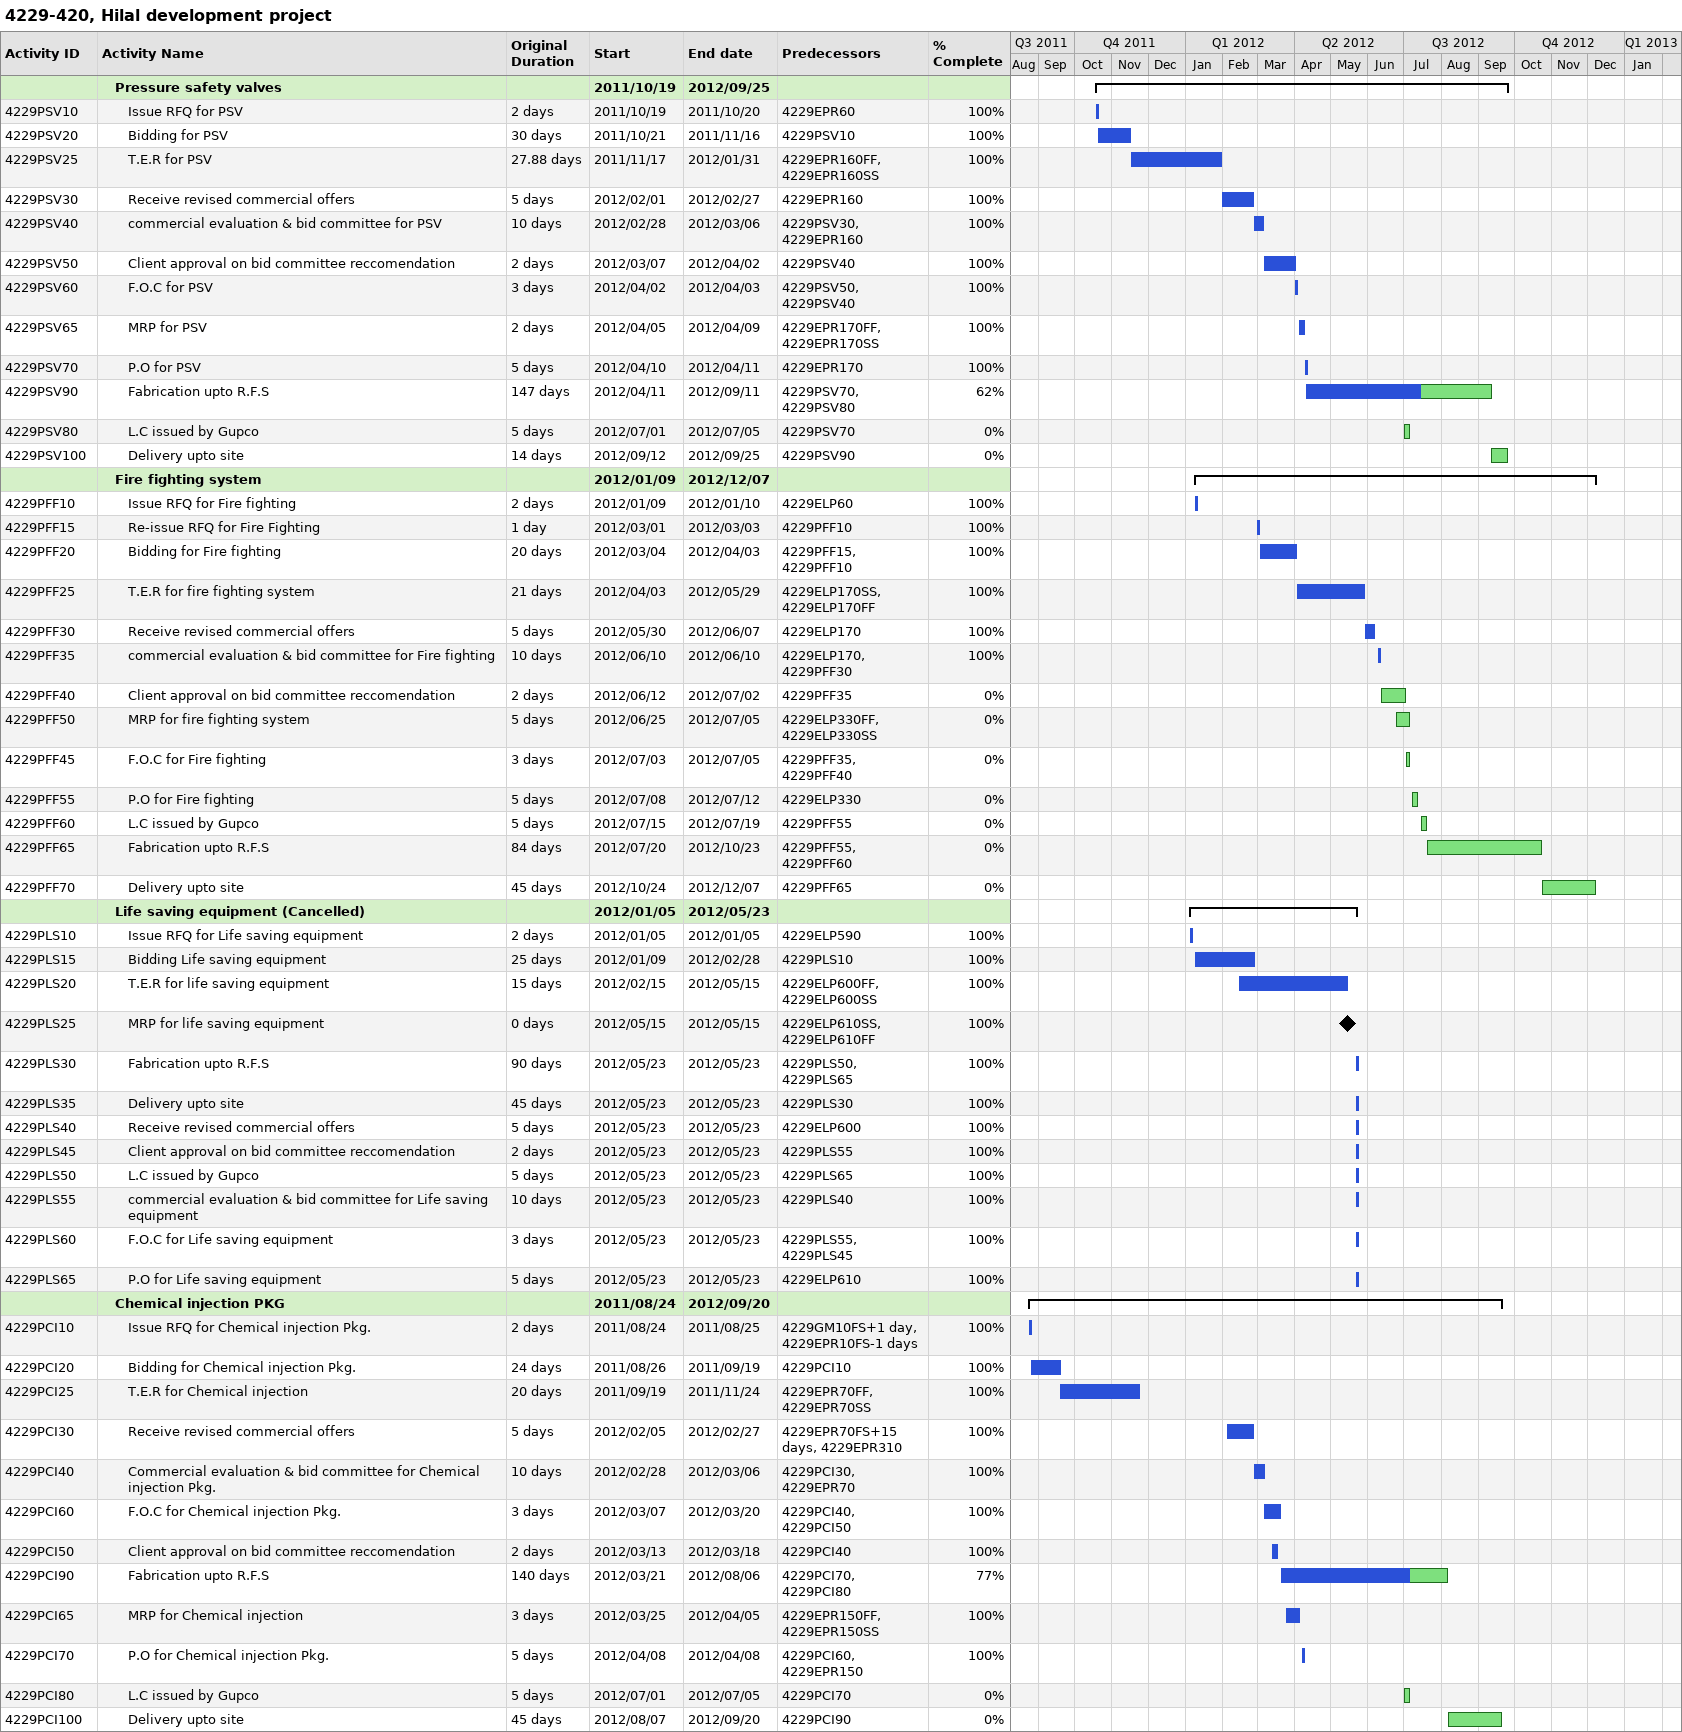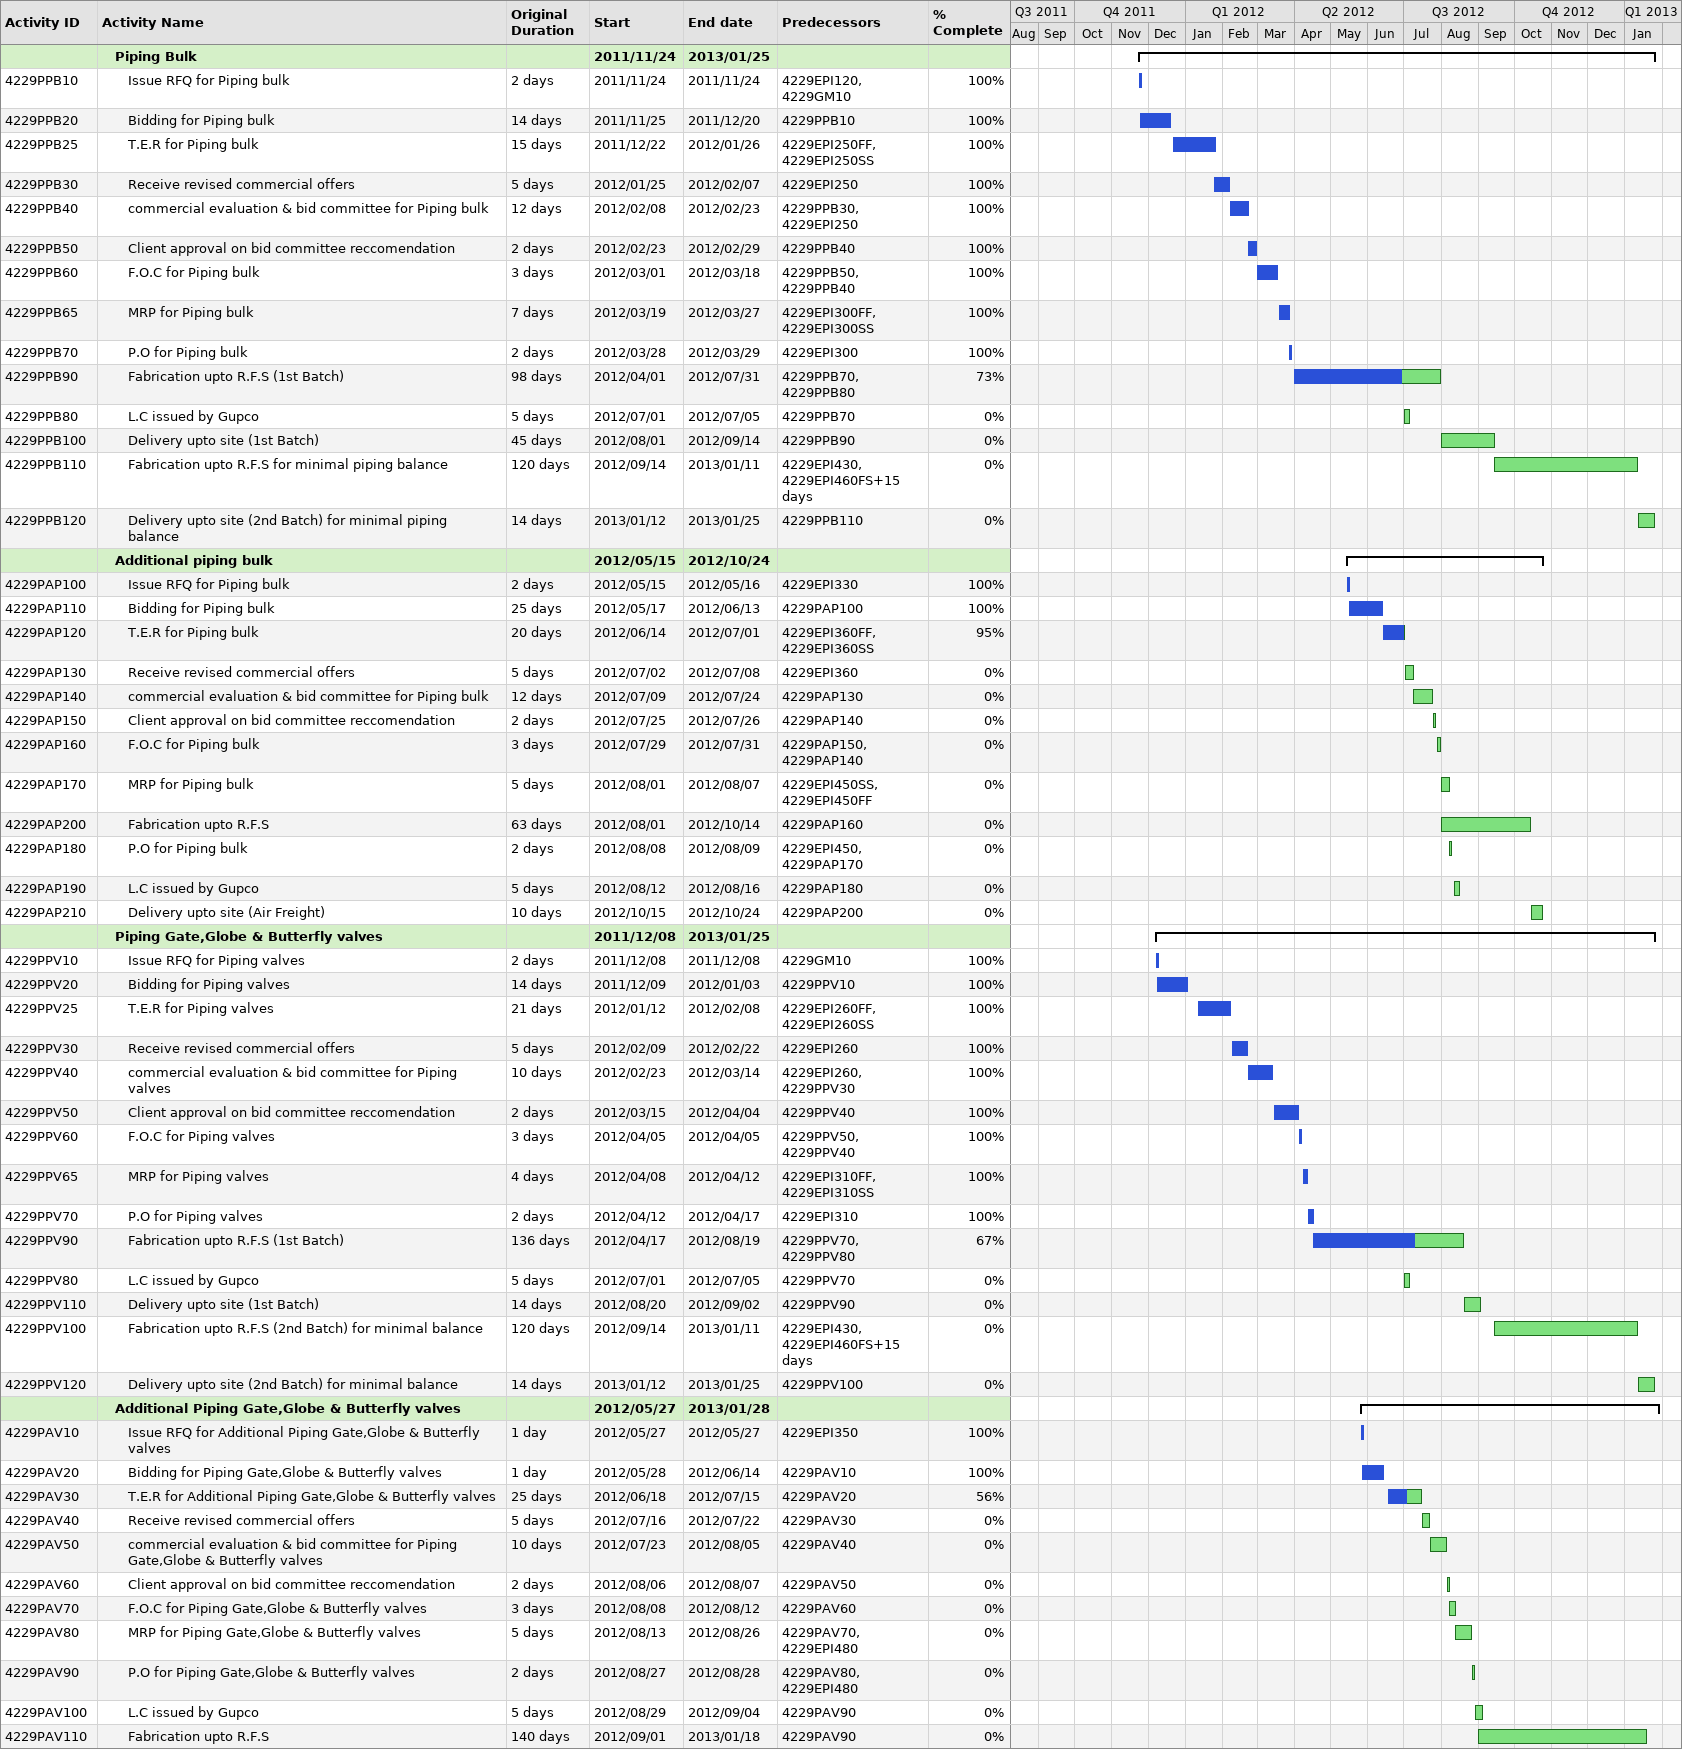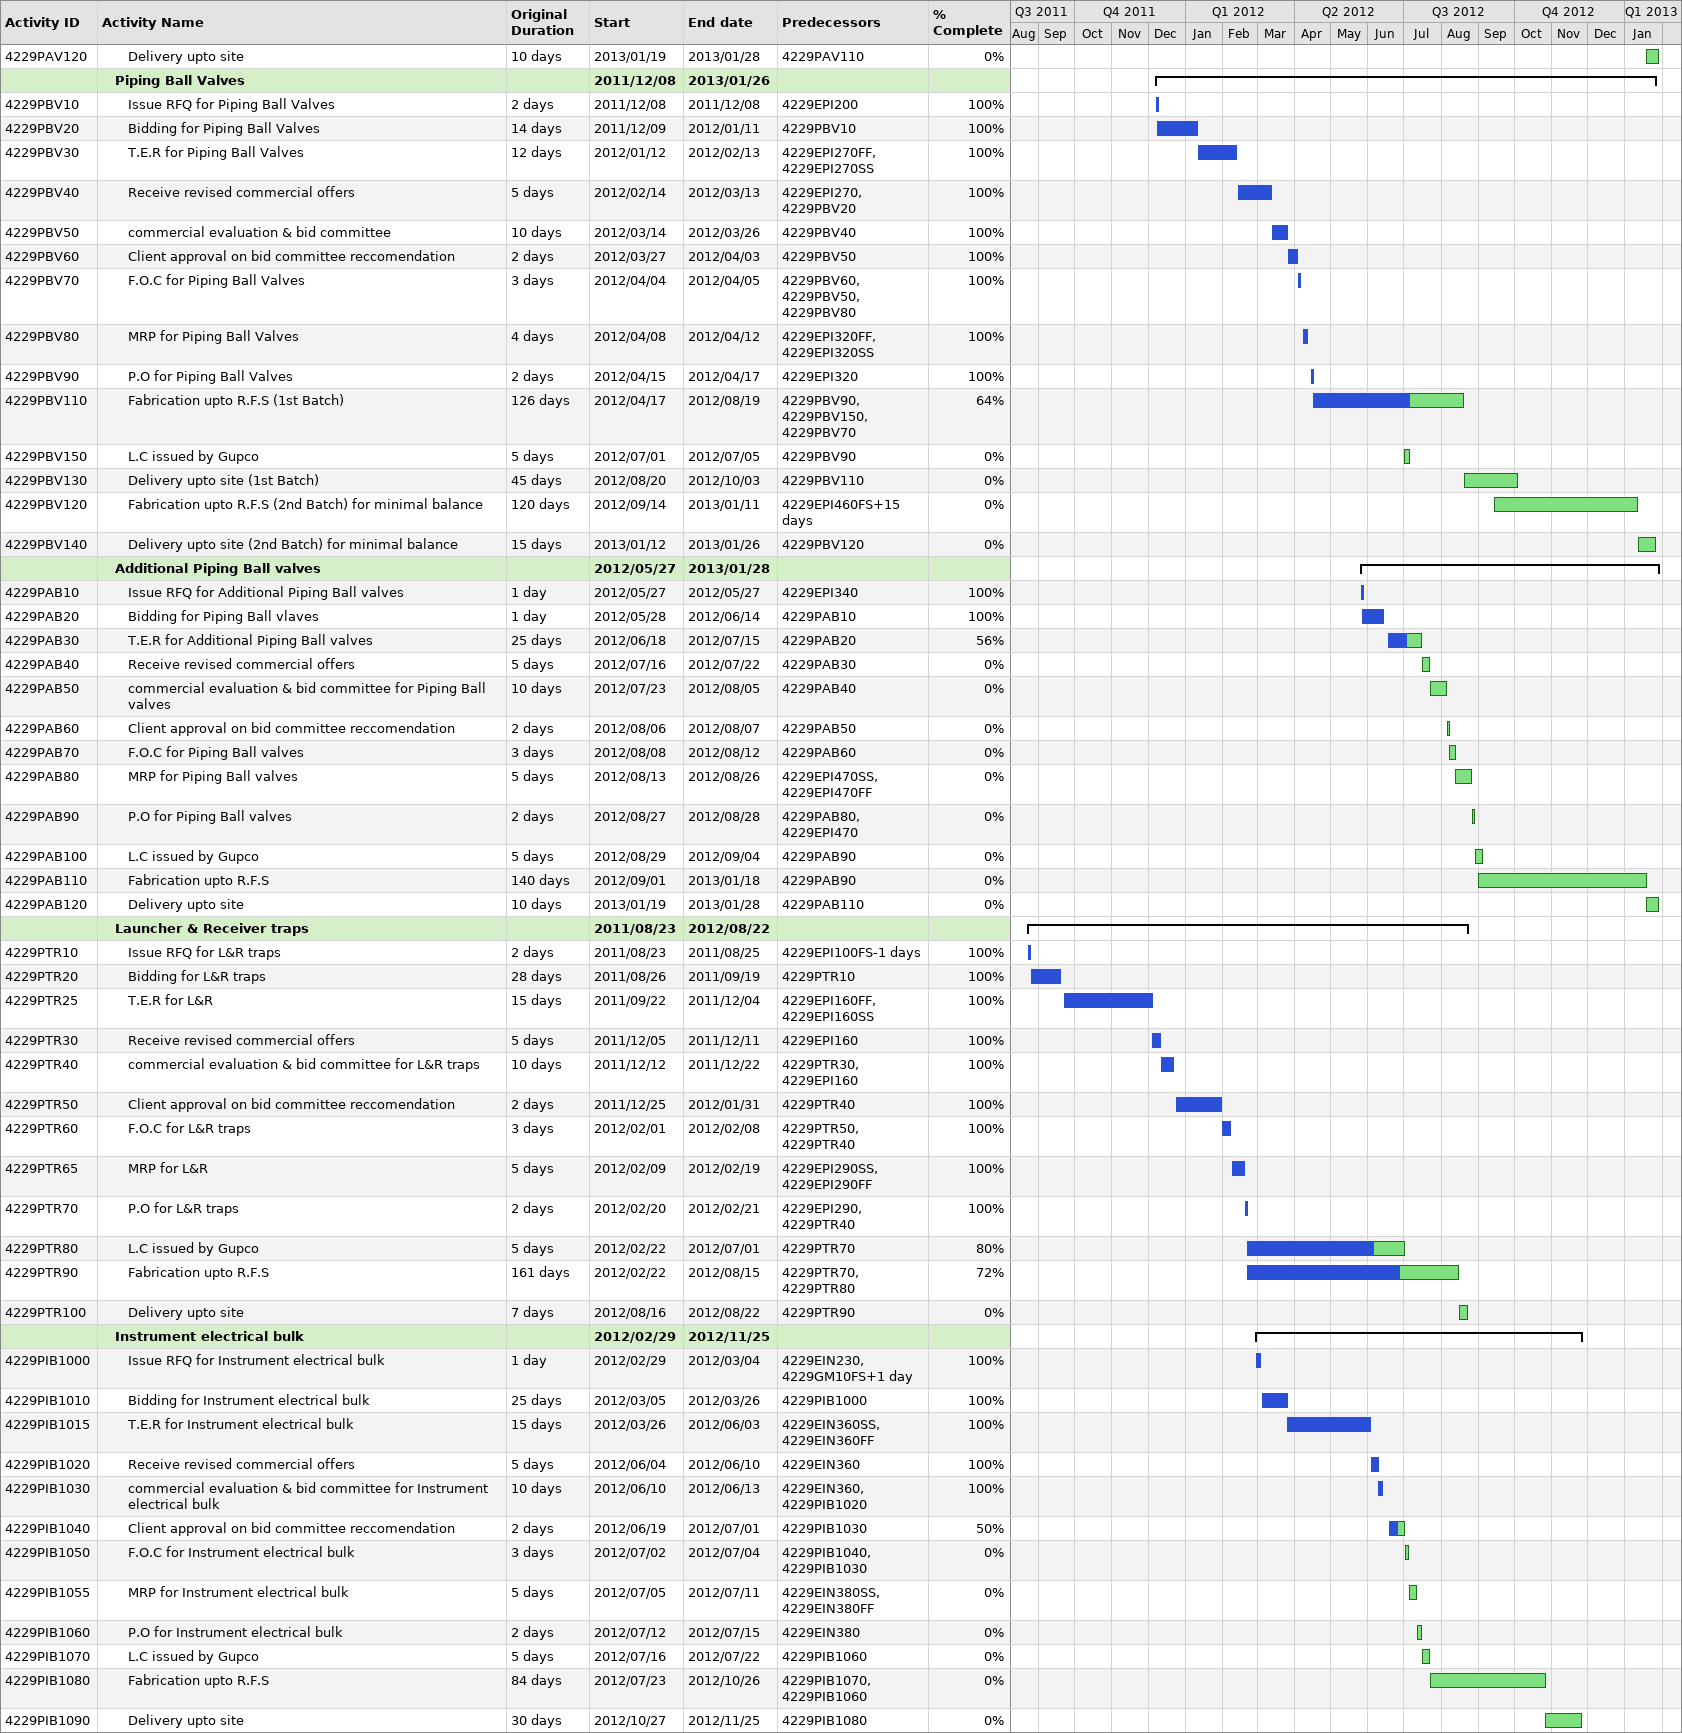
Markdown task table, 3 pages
4229-420, Hilal development project

| ID | Level | Task | Original duration | Start | Finish | Predecessors | % complete |
|---|---|---|---|---|---|---|---|
|  | 2 | **Pressure safety valves** |  | 2011-10-19 | 2012-09-25 |  |  |
| 4229PSV10 | 3 | Issue RFQ for PSV | 2d | 2011-10-19 | 2011-10-20 | 4229EPR60 | 100 |
| 4229PSV20 | 3 | Bidding for PSV | 30d | 2011-10-21 | 2011-11-16 | 4229PSV10 | 100 |
| 4229PSV25 | 3 | T.E.R for PSV | 27.88d | 2011-11-17 | 2012-01-31 | 4229EPR160FF, 4229EPR160SS | 100 |
| 4229PSV30 | 3 | Receive revised commercial offers | 5d | 2012-02-01 | 2012-02-27 | 4229EPR160 | 100 |
| 4229PSV40 | 3 | commercial evaluation & bid committee for PSV | 10d | 2012-02-28 | 2012-03-06 | 4229PSV30, 4229EPR160 | 100 |
| 4229PSV50 | 3 | Client approval on bid committee reccomendation | 2d | 2012-03-07 | 2012-04-02 | 4229PSV40 | 100 |
| 4229PSV60 | 3 | F.O.C for PSV | 3d | 2012-04-02 | 2012-04-03 | 4229PSV50, 4229PSV40 | 100 |
| 4229PSV65 | 3 | MRP for PSV | 2d | 2012-04-05 | 2012-04-09 | 4229EPR170FF, 4229EPR170SS | 100 |
| 4229PSV70 | 3 | P.O for PSV | 5d | 2012-04-10 | 2012-04-11 | 4229EPR170 | 100 |
| 4229PSV90 | 3 | Fabrication upto R.F.S | 147d | 2012-04-11 | 2012-09-11 | 4229PSV70, 4229PSV80 | 62 |
| 4229PSV80 | 3 | L.C issued by Gupco | 5d | 2012-07-01 | 2012-07-05 | 4229PSV70 | 0 |
| 4229PSV100 | 3 | Delivery upto site | 14d | 2012-09-12 | 2012-09-25 | 4229PSV90 | 0 |
|  | 2 | **Fire fighting system** |  | 2012-01-09 | 2012-12-07 |  |  |
| 4229PFF10 | 3 | Issue RFQ for Fire fighting | 2d | 2012-01-09 | 2012-01-10 | 4229ELP60 | 100 |
| 4229PFF15 | 3 | Re-issue RFQ for Fire Fighting | 1d | 2012-03-01 | 2012-03-03 | 4229PFF10 | 100 |
| 4229PFF20 | 3 | Bidding for Fire fighting | 20d | 2012-03-04 | 2012-04-03 | 4229PFF15, 4229PFF10 | 100 |
| 4229PFF25 | 3 | T.E.R for fire fighting system | 21d | 2012-04-03 | 2012-05-29 | 4229ELP170SS, 4229ELP170FF | 100 |
| 4229PFF30 | 3 | Receive revised commercial offers | 5d | 2012-05-30 | 2012-06-07 | 4229ELP170 | 100 |
| 4229PFF35 | 3 | commercial evaluation & bid committee for Fire fighting | 10d | 2012-06-10 | 2012-06-10 | 4229ELP170, 4229PFF30 | 100 |
| 4229PFF40 | 3 | Client approval on bid committee reccomendation | 2d | 2012-06-12 | 2012-07-02 | 4229PFF35 | 0 |
| 4229PFF50 | 3 | MRP for fire fighting system | 5d | 2012-06-25 | 2012-07-05 | 4229ELP330FF, 4229ELP330SS | 0 |
| 4229PFF45 | 3 | F.O.C for Fire fighting | 3d | 2012-07-03 | 2012-07-05 | 4229PFF35, 4229PFF40 | 0 |
| 4229PFF55 | 3 | P.O for Fire fighting | 5d | 2012-07-08 | 2012-07-12 | 4229ELP330 | 0 |
| 4229PFF60 | 3 | L.C issued by Gupco | 5d | 2012-07-15 | 2012-07-19 | 4229PFF55 | 0 |
| 4229PFF65 | 3 | Fabrication upto R.F.S | 84d | 2012-07-20 | 2012-10-23 | 4229PFF55, 4229PFF60 | 0 |
| 4229PFF70 | 3 | Delivery upto site | 45d | 2012-10-24 | 2012-12-07 | 4229PFF65 | 0 |
|  | 2 | **Life saving equipment (Cancelled)** |  | 2012-01-05 | 2012-05-23 |  |  |
| 4229PLS10 | 3 | Issue RFQ for Life saving equipment | 2d | 2012-01-05 | 2012-01-05 | 4229ELP590 | 100 |
| 4229PLS15 | 3 | Bidding Life saving equipment | 25d | 2012-01-09 | 2012-02-28 | 4229PLS10 | 100 |
| 4229PLS20 | 3 | T.E.R for life saving equipment | 15d | 2012-02-15 | 2012-05-15 | 4229ELP600FF, 4229ELP600SS | 100 |
| 4229PLS25 | 3 | MRP for life saving equipment | 0d | 2012-05-15 | 2012-05-15 | 4229ELP610SS, 4229ELP610FF | 100 |
| 4229PLS30 | 3 | Fabrication upto R.F.S | 90d | 2012-05-23 | 2012-05-23 | 4229PLS50, 4229PLS65 | 100 |
| 4229PLS35 | 3 | Delivery upto site | 45d | 2012-05-23 | 2012-05-23 | 4229PLS30 | 100 |
| 4229PLS40 | 3 | Receive revised commercial offers | 5d | 2012-05-23 | 2012-05-23 | 4229ELP600 | 100 |
| 4229PLS45 | 3 | Client approval on bid committee reccomendation | 2d | 2012-05-23 | 2012-05-23 | 4229PLS55 | 100 |
| 4229PLS50 | 3 | L.C issued by Gupco | 5d | 2012-05-23 | 2012-05-23 | 4229PLS65 | 100 |
| 4229PLS55 | 3 | commercial evaluation & bid committee for Life saving equipment | 10d | 2012-05-23 | 2012-05-23 | 4229PLS40 | 100 |
| 4229PLS60 | 3 | F.O.C for Life saving equipment | 3d | 2012-05-23 | 2012-05-23 | 4229PLS55, 4229PLS45 | 100 |
| 4229PLS65 | 3 | P.O for Life saving equipment | 5d | 2012-05-23 | 2012-05-23 | 4229ELP610 | 100 |
|  | 2 | **Chemical injection PKG** |  | 2011-08-24 | 2012-09-20 |  |  |
| 4229PCI10 | 3 | Issue RFQ for Chemical injection Pkg. | 2d | 2011-08-24 | 2011-08-25 | 4229GM10FS+1d, 4229EPR10FS-1d | 100 |
| 4229PCI20 | 3 | Bidding for Chemical injection Pkg. | 24d | 2011-08-26 | 2011-09-19 | 4229PCI10 | 100 |
| 4229PCI25 | 3 | T.E.R for Chemical injection | 20d | 2011-09-19 | 2011-11-24 | 4229EPR70FF, 4229EPR70SS | 100 |
| 4229PCI30 | 3 | Receive revised commercial offers | 5d | 2012-02-05 | 2012-02-27 | 4229EPR70FS+15d, 4229EPR310 | 100 |
| 4229PCI40 | 3 | Commercial evaluation & bid committee for Chemical injection Pkg. | 10d | 2012-02-28 | 2012-03-06 | 4229PCI30, 4229EPR70 | 100 |
| 4229PCI60 | 3 | F.O.C for Chemical injection Pkg. | 3d | 2012-03-07 | 2012-03-20 | 4229PCI40, 4229PCI50 | 100 |
| 4229PCI50 | 3 | Client approval on bid committee reccomendation | 2d | 2012-03-13 | 2012-03-18 | 4229PCI40 | 100 |
| 4229PCI90 | 3 | Fabrication upto R.F.S | 140d | 2012-03-21 | 2012-08-06 | 4229PCI70, 4229PCI80 | 77 |
| 4229PCI65 | 3 | MRP for Chemical injection | 3d | 2012-03-25 | 2012-04-05 | 4229EPR150FF, 4229EPR150SS | 100 |
| 4229PCI70 | 3 | P.O for Chemical injection Pkg. | 5d | 2012-04-08 | 2012-04-08 | 4229PCI60, 4229EPR150 | 100 |
| 4229PCI80 | 3 | L.C issued by Gupco | 5d | 2012-07-01 | 2012-07-05 | 4229PCI70 | 0 |
| 4229PCI100 | 3 | Delivery upto site | 45d | 2012-08-07 | 2012-09-20 | 4229PCI90 | 0 |
|  | 2 | **Piping Bulk** |  | 2011-11-24 | 2013-01-25 |  |  |
| 4229PPB10 | 3 | Issue RFQ for Piping bulk | 2d | 2011-11-24 | 2011-11-24 | 4229EPI120, 4229GM10 | 100 |
| 4229PPB20 | 3 | Bidding for Piping bulk | 14d | 2011-11-25 | 2011-12-20 | 4229PPB10 | 100 |
| 4229PPB25 | 3 | T.E.R for Piping bulk | 15d | 2011-12-22 | 2012-01-26 | 4229EPI250FF, 4229EPI250SS | 100 |
| 4229PPB30 | 3 | Receive revised commercial offers | 5d | 2012-01-25 | 2012-02-07 | 4229EPI250 | 100 |
| 4229PPB40 | 3 | commercial evaluation & bid committee for Piping bulk | 12d | 2012-02-08 | 2012-02-23 | 4229PPB30, 4229EPI250 | 100 |
| 4229PPB50 | 3 | Client approval on bid committee reccomendation | 2d | 2012-02-23 | 2012-02-29 | 4229PPB40 | 100 |
| 4229PPB60 | 3 | F.O.C for Piping bulk | 3d | 2012-03-01 | 2012-03-18 | 4229PPB50, 4229PPB40 | 100 |
| 4229PPB65 | 3 | MRP for Piping bulk | 7d | 2012-03-19 | 2012-03-27 | 4229EPI300FF, 4229EPI300SS | 100 |
| 4229PPB70 | 3 | P.O for Piping bulk | 2d | 2012-03-28 | 2012-03-29 | 4229EPI300 | 100 |
| 4229PPB90 | 3 | Fabrication upto R.F.S (1st Batch) | 98d | 2012-04-01 | 2012-07-31 | 4229PPB70, 4229PPB80 | 73 |
| 4229PPB80 | 3 | L.C issued by Gupco | 5d | 2012-07-01 | 2012-07-05 | 4229PPB70 | 0 |
| 4229PPB100 | 3 | Delivery upto site (1st Batch) | 45d | 2012-08-01 | 2012-09-14 | 4229PPB90 | 0 |
| 4229PPB110 | 3 | Fabrication upto R.F.S for minimal piping balance | 120d | 2012-09-14 | 2013-01-11 | 4229EPI430, 4229EPI460FS+15d | 0 |
| 4229PPB120 | 3 | Delivery upto site (2nd Batch) for minimal piping balance | 14d | 2013-01-12 | 2013-01-25 | 4229PPB110 | 0 |
|  | 2 | **Additional piping bulk** |  | 2012-05-15 | 2012-10-24 |  |  |
| 4229PAP100 | 3 | Issue RFQ for Piping bulk | 2d | 2012-05-15 | 2012-05-16 | 4229EPI330 | 100 |
| 4229PAP110 | 3 | Bidding for Piping bulk | 25d | 2012-05-17 | 2012-06-13 | 4229PAP100 | 100 |
| 4229PAP120 | 3 | T.E.R for Piping bulk | 20d | 2012-06-14 | 2012-07-01 | 4229EPI360FF, 4229EPI360SS | 95 |
| 4229PAP130 | 3 | Receive revised commercial offers | 5d | 2012-07-02 | 2012-07-08 | 4229EPI360 | 0 |
| 4229PAP140 | 3 | commercial evaluation & bid committee for Piping bulk | 12d | 2012-07-09 | 2012-07-24 | 4229PAP130 | 0 |
| 4229PAP150 | 3 | Client approval on bid committee reccomendation | 2d | 2012-07-25 | 2012-07-26 | 4229PAP140 | 0 |
| 4229PAP160 | 3 | F.O.C for Piping bulk | 3d | 2012-07-29 | 2012-07-31 | 4229PAP150, 4229PAP140 | 0 |
| 4229PAP170 | 3 | MRP for Piping bulk | 5d | 2012-08-01 | 2012-08-07 | 4229EPI450SS, 4229EPI450FF | 0 |
| 4229PAP200 | 3 | Fabrication upto R.F.S | 63d | 2012-08-01 | 2012-10-14 | 4229PAP160 | 0 |
| 4229PAP180 | 3 | P.O for Piping bulk | 2d | 2012-08-08 | 2012-08-09 | 4229EPI450, 4229PAP170 | 0 |
| 4229PAP190 | 3 | L.C issued by Gupco | 5d | 2012-08-12 | 2012-08-16 | 4229PAP180 | 0 |
| 4229PAP210 | 3 | Delivery upto site (Air Freight) | 10d | 2012-10-15 | 2012-10-24 | 4229PAP200 | 0 |
|  | 2 | **Piping Gate,Globe & Butterfly valves** |  | 2011-12-08 | 2013-01-25 |  |  |
| 4229PPV10 | 3 | Issue RFQ for Piping valves | 2d | 2011-12-08 | 2011-12-08 | 4229GM10 | 100 |
| 4229PPV20 | 3 | Bidding for Piping valves | 14d | 2011-12-09 | 2012-01-03 | 4229PPV10 | 100 |
| 4229PPV25 | 3 | T.E.R for Piping valves | 21d | 2012-01-12 | 2012-02-08 | 4229EPI260FF, 4229EPI260SS | 100 |
| 4229PPV30 | 3 | Receive revised commercial offers | 5d | 2012-02-09 | 2012-02-22 | 4229EPI260 | 100 |
| 4229PPV40 | 3 | commercial evaluation & bid committee for Piping valves | 10d | 2012-02-23 | 2012-03-14 | 4229EPI260, 4229PPV30 | 100 |
| 4229PPV50 | 3 | Client approval on bid committee reccomendation | 2d | 2012-03-15 | 2012-04-04 | 4229PPV40 | 100 |
| 4229PPV60 | 3 | F.O.C for Piping valves | 3d | 2012-04-05 | 2012-04-05 | 4229PPV50, 4229PPV40 | 100 |
| 4229PPV65 | 3 | MRP for Piping valves | 4d | 2012-04-08 | 2012-04-12 | 4229EPI310FF, 4229EPI310SS | 100 |
| 4229PPV70 | 3 | P.O for Piping valves | 2d | 2012-04-12 | 2012-04-17 | 4229EPI310 | 100 |
| 4229PPV90 | 3 | Fabrication upto R.F.S (1st Batch) | 136d | 2012-04-17 | 2012-08-19 | 4229PPV70, 4229PPV80 | 67 |
| 4229PPV80 | 3 | L.C issued by Gupco | 5d | 2012-07-01 | 2012-07-05 | 4229PPV70 | 0 |
| 4229PPV110 | 3 | Delivery upto site (1st Batch) | 14d | 2012-08-20 | 2012-09-02 | 4229PPV90 | 0 |
| 4229PPV100 | 3 | Fabrication upto R.F.S (2nd Batch) for minimal balance | 120d | 2012-09-14 | 2013-01-11 | 4229EPI430, 4229EPI460FS+15d | 0 |
| 4229PPV120 | 3 | Delivery upto site (2nd Batch) for minimal balance | 14d | 2013-01-12 | 2013-01-25 | 4229PPV100 | 0 |
|  | 2 | **Additional Piping Gate,Globe & Butterfly valves** |  | 2012-05-27 | 2013-01-28 |  |  |
| 4229PAV10 | 3 | Issue RFQ for Additional Piping Gate,Globe & Butterfly valves | 1d | 2012-05-27 | 2012-05-27 | 4229EPI350 | 100 |
| 4229PAV20 | 3 | Bidding for Piping Gate,Globe & Butterfly valves | 1d | 2012-05-28 | 2012-06-14 | 4229PAV10 | 100 |
| 4229PAV30 | 3 | T.E.R for Additional Piping Gate,Globe & Butterfly valves | 25d | 2012-06-18 | 2012-07-15 | 4229PAV20 | 56 |
| 4229PAV40 | 3 | Receive revised commercial offers | 5d | 2012-07-16 | 2012-07-22 | 4229PAV30 | 0 |
| 4229PAV50 | 3 | commercial evaluation & bid committee for Piping Gate,Globe & Butterfly valves | 10d | 2012-07-23 | 2012-08-05 | 4229PAV40 | 0 |
| 4229PAV60 | 3 | Client approval on bid committee reccomendation | 2d | 2012-08-06 | 2012-08-07 | 4229PAV50 | 0 |
| 4229PAV70 | 3 | F.O.C for Piping Gate,Globe & Butterfly valves | 3d | 2012-08-08 | 2012-08-12 | 4229PAV60 | 0 |
| 4229PAV80 | 3 | MRP for Piping Gate,Globe & Butterfly valves | 5d | 2012-08-13 | 2012-08-26 | 4229PAV70, 4229EPI480 | 0 |
| 4229PAV90 | 3 | P.O for Piping Gate,Globe & Butterfly valves | 2d | 2012-08-27 | 2012-08-28 | 4229PAV80, 4229EPI480 | 0 |
| 4229PAV100 | 3 | L.C issued by Gupco | 5d | 2012-08-29 | 2012-09-04 | 4229PAV90 | 0 |
| 4229PAV110 | 3 | Fabrication upto R.F.S | 140d | 2012-09-01 | 2013-01-18 | 4229PAV90 | 0 |
| 4229PAV120 | 3 | Delivery upto site | 10d | 2013-01-19 | 2013-01-28 | 4229PAV110 | 0 |
|  | 2 | **Piping Ball Valves** |  | 2011-12-08 | 2013-01-26 |  |  |
| 4229PBV10 | 3 | Issue RFQ for Piping Ball Valves | 2d | 2011-12-08 | 2011-12-08 | 4229EPI200 | 100 |
| 4229PBV20 | 3 | Bidding for Piping Ball Valves | 14d | 2011-12-09 | 2012-01-11 | 4229PBV10 | 100 |
| 4229PBV30 | 3 | T.E.R for Piping Ball Valves | 12d | 2012-01-12 | 2012-02-13 | 4229EPI270FF, 4229EPI270SS | 100 |
| 4229PBV40 | 3 | Receive revised commercial offers | 5d | 2012-02-14 | 2012-03-13 | 4229EPI270, 4229PBV20 | 100 |
| 4229PBV50 | 3 | commercial evaluation & bid committee | 10d | 2012-03-14 | 2012-03-26 | 4229PBV40 | 100 |
| 4229PBV60 | 3 | Client approval on bid committee reccomendation | 2d | 2012-03-27 | 2012-04-03 | 4229PBV50 | 100 |
| 4229PBV70 | 3 | F.O.C for Piping Ball Valves | 3d | 2012-04-04 | 2012-04-05 | 4229PBV60, 4229PBV50, 4229PBV80 | 100 |
| 4229PBV80 | 3 | MRP for Piping Ball Valves | 4d | 2012-04-08 | 2012-04-12 | 4229EPI320FF, 4229EPI320SS | 100 |
| 4229PBV90 | 3 | P.O for Piping Ball Valves | 2d | 2012-04-15 | 2012-04-17 | 4229EPI320 | 100 |
| 4229PBV110 | 3 | Fabrication upto R.F.S (1st Batch) | 126d | 2012-04-17 | 2012-08-19 | 4229PBV90, 4229PBV150, 4229PBV70 | 64 |
| 4229PBV150 | 3 | L.C issued by Gupco | 5d | 2012-07-01 | 2012-07-05 | 4229PBV90 | 0 |
| 4229PBV130 | 3 | Delivery upto site (1st Batch) | 45d | 2012-08-20 | 2012-10-03 | 4229PBV110 | 0 |
| 4229PBV120 | 3 | Fabrication upto R.F.S (2nd Batch) for minimal balance | 120d | 2012-09-14 | 2013-01-11 | 4229EPI460FS+15d | 0 |
| 4229PBV140 | 3 | Delivery upto site (2nd Batch) for minimal balance | 15d | 2013-01-12 | 2013-01-26 | 4229PBV120 | 0 |
|  | 2 | **Additional Piping Ball valves** |  | 2012-05-27 | 2013-01-28 |  |  |
| 4229PAB10 | 3 | Issue RFQ for Additional Piping Ball valves | 1d | 2012-05-27 | 2012-05-27 | 4229EPI340 | 100 |
| 4229PAB20 | 3 | Bidding for Piping Ball vlaves | 1d | 2012-05-28 | 2012-06-14 | 4229PAB10 | 100 |
| 4229PAB30 | 3 | T.E.R for Additional Piping Ball valves | 25d | 2012-06-18 | 2012-07-15 | 4229PAB20 | 56 |
| 4229PAB40 | 3 | Receive revised commercial offers | 5d | 2012-07-16 | 2012-07-22 | 4229PAB30 | 0 |
| 4229PAB50 | 3 | commercial evaluation & bid committee for Piping Ball valves | 10d | 2012-07-23 | 2012-08-05 | 4229PAB40 | 0 |
| 4229PAB60 | 3 | Client approval on bid committee reccomendation | 2d | 2012-08-06 | 2012-08-07 | 4229PAB50 | 0 |
| 4229PAB70 | 3 | F.O.C for Piping Ball valves | 3d | 2012-08-08 | 2012-08-12 | 4229PAB60 | 0 |
| 4229PAB80 | 3 | MRP for Piping Ball valves | 5d | 2012-08-13 | 2012-08-26 | 4229EPI470SS, 4229EPI470FF | 0 |
| 4229PAB90 | 3 | P.O for Piping Ball valves | 2d | 2012-08-27 | 2012-08-28 | 4229PAB80, 4229EPI470 | 0 |
| 4229PAB100 | 3 | L.C issued by Gupco | 5d | 2012-08-29 | 2012-09-04 | 4229PAB90 | 0 |
| 4229PAB110 | 3 | Fabrication upto R.F.S | 140d | 2012-09-01 | 2013-01-18 | 4229PAB90 | 0 |
| 4229PAB120 | 3 | Delivery upto site | 10d | 2013-01-19 | 2013-01-28 | 4229PAB110 | 0 |
|  | 2 | **Launcher & Receiver traps** |  | 2011-08-23 | 2012-08-22 |  |  |
| 4229PTR10 | 3 | Issue RFQ for L&R traps | 2d | 2011-08-23 | 2011-08-25 | 4229EPI100FS-1d | 100 |
| 4229PTR20 | 3 | Bidding for L&R traps | 28d | 2011-08-26 | 2011-09-19 | 4229PTR10 | 100 |
| 4229PTR25 | 3 | T.E.R for L&R | 15d | 2011-09-22 | 2011-12-04 | 4229EPI160FF, 4229EPI160SS | 100 |
| 4229PTR30 | 3 | Receive revised commercial offers | 5d | 2011-12-05 | 2011-12-11 | 4229EPI160 | 100 |
| 4229PTR40 | 3 | commercial evaluation & bid committee for L&R traps | 10d | 2011-12-12 | 2011-12-22 | 4229PTR30, 4229EPI160 | 100 |
| 4229PTR50 | 3 | Client approval on bid committee reccomendation | 2d | 2011-12-25 | 2012-01-31 | 4229PTR40 | 100 |
| 4229PTR60 | 3 | F.O.C for L&R traps | 3d | 2012-02-01 | 2012-02-08 | 4229PTR50, 4229PTR40 | 100 |
| 4229PTR65 | 3 | MRP for L&R | 5d | 2012-02-09 | 2012-02-19 | 4229EPI290SS, 4229EPI290FF | 100 |
| 4229PTR70 | 3 | P.O for L&R traps | 2d | 2012-02-20 | 2012-02-21 | 4229EPI290, 4229PTR40 | 100 |
| 4229PTR80 | 3 | L.C issued by Gupco | 5d | 2012-02-22 | 2012-07-01 | 4229PTR70 | 80 |
| 4229PTR90 | 3 | Fabrication upto R.F.S | 161d | 2012-02-22 | 2012-08-15 | 4229PTR70, 4229PTR80 | 72 |
| 4229PTR100 | 3 | Delivery upto site | 7d | 2012-08-16 | 2012-08-22 | 4229PTR90 | 0 |
|  | 2 | **Instrument electrical bulk** |  | 2012-02-29 | 2012-11-25 |  |  |
| 4229PIB1000 | 3 | Issue RFQ for Instrument electrical bulk | 1d | 2012-02-29 | 2012-03-04 | 4229EIN230, 4229GM10FS+1d | 100 |
| 4229PIB1010 | 3 | Bidding for Instrument electrical bulk | 25d | 2012-03-05 | 2012-03-26 | 4229PIB1000 | 100 |
| 4229PIB1015 | 3 | T.E.R for Instrument electrical bulk | 15d | 2012-03-26 | 2012-06-03 | 4229EIN360SS, 4229EIN360FF | 100 |
| 4229PIB1020 | 3 | Receive revised commercial offers | 5d | 2012-06-04 | 2012-06-10 | 4229EIN360 | 100 |
| 4229PIB1030 | 3 | commercial evaluation & bid committee for Instrument electrical bulk | 10d | 2012-06-10 | 2012-06-13 | 4229EIN360, 4229PIB1020 | 100 |
| 4229PIB1040 | 3 | Client approval on bid committee reccomendation | 2d | 2012-06-19 | 2012-07-01 | 4229PIB1030 | 50 |
| 4229PIB1050 | 3 | F.O.C for Instrument electrical bulk | 3d | 2012-07-02 | 2012-07-04 | 4229PIB1040, 4229PIB1030 | 0 |
| 4229PIB1055 | 3 | MRP for Instrument electrical bulk | 5d | 2012-07-05 | 2012-07-11 | 4229EIN380SS, 4229EIN380FF | 0 |
| 4229PIB1060 | 3 | P.O for Instrument electrical bulk | 2d | 2012-07-12 | 2012-07-15 | 4229EIN380 | 0 |
| 4229PIB1070 | 3 | L.C issued by Gupco | 5d | 2012-07-16 | 2012-07-22 | 4229PIB1060 | 0 |
| 4229PIB1080 | 3 | Fabrication upto R.F.S | 84d | 2012-07-23 | 2012-10-26 | 4229PIB1070, 4229PIB1060 | 0 |
| 4229PIB1090 | 3 | Delivery upto site | 30d | 2012-10-27 | 2012-11-25 | 4229PIB1080 | 0 |
